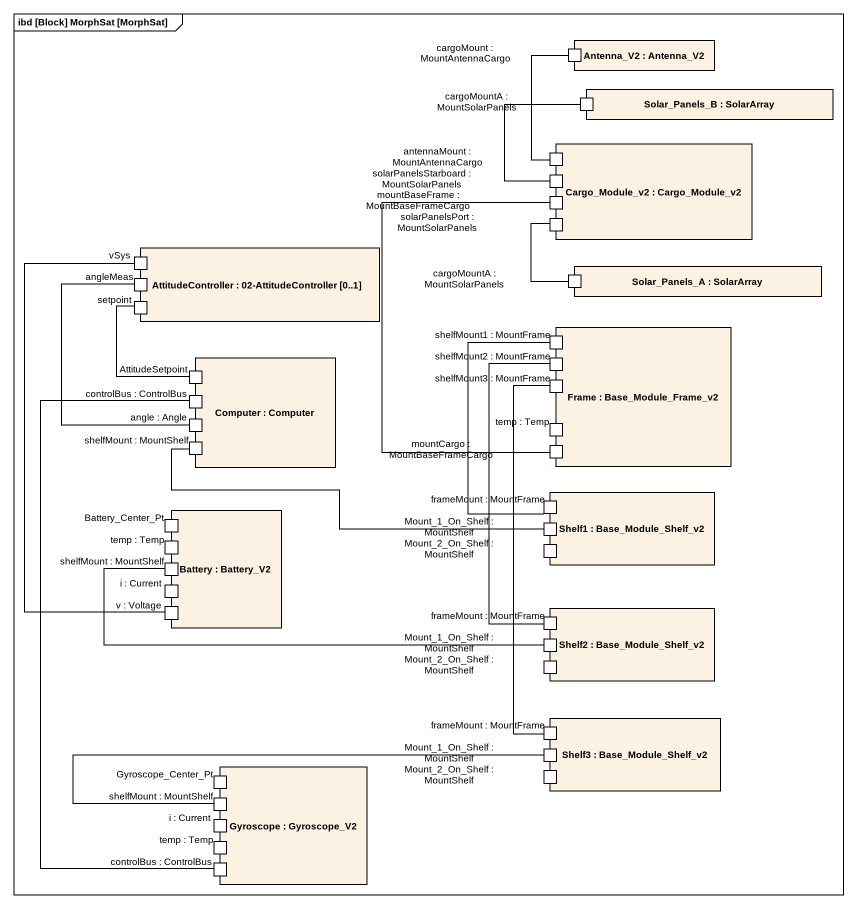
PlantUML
@startuml
mainframe ibd [Block] MorphSat [MorphSat]
rectangle "Antenna_V2 : Antenna_V2" as Antenna_V2 {
  port "cargoMount : MountAntennaCargo" as cargoMount_MountAntennaCargo
}
rectangle "Solar_Panels_B : SolarArray" as Solar_Panels_B {
  port "cargoMountA : MountSolarPanels" as cargoMountA_MountSolarPanels
}
rectangle "Cargo_Module_v2 : Cargo_Module_v2" as Cargo_Module_v2 {
  port "antennaMount : MountAntennaCargo" as antennaMount
  port "solarPanelsStarboard : MountSolarPanels" as solarPanelsStarboard
  port "mountBaseFrame : MountBaseFrameCargo" as mountBaseFrame
  port "solarPanelsPort : MountSolarPanels" as solarPanelsPort
}
rectangle "AttitudeController : 02-AttitudeController [0..1]" as AttitudeController {
  port vSys
  port angleMeas
  port setpoint
}
rectangle "Solar_Panels_A : SolarArray" as Solar_Panels_A {
  port "cargoMountA : MountSolarPanels" as cargoMountA_MountSolarPanels_2
}
rectangle "Frame : Base_Module_Frame_v2" as Frame_ {
  port "shelfMount1 : MountFrame" as shelfMount1_MountFrame
  port "shelfMount2 : MountFrame" as shelfMount2_MountFrame
  port "shelfMount3 : MountFrame" as shelfMount3_MountFrame
  port "temp : Temp" as temp_Temp
  port "mountCargo : MountBaseFrameCargo" as mountCargo
}
rectangle "Computer : Computer" as Computer {
  port AttitudeSetpoint
  port "controlBus : ControlBus" as controlBus_ControlBus
  port "angle : Angle" as angle_Angle
  port "shelfMount : MountShelf" as shelfMount_MountShelf
}
rectangle "Shelf1 : Base_Module_Shelf_v2" as Shelf1 {
  port "frameMount : MountFrame" as frameMount_MountFrame
  port "Mount_1_On_Shelf : MountShelf" as Mount_1_On_Shelf_MountShelf
  port "Mount_2_On_Shelf : MountShelf" as Mount_2_On_Shelf_MountShelf
}
rectangle "Battery : Battery_V2" as Battery {
  port Battery_Center_Pt
  port "temp : Temp" as temp_Temp_2
  port "shelfMount : MountShelf" as shelfMount_MountShelf_2
  port "i : Current" as i_Current
  port "v : Voltage" as v_Voltage
}
rectangle "Shelf2 : Base_Module_Shelf_v2" as Shelf2 {
  port "frameMount : MountFrame" as frameMount_MountFrame_2
  port "Mount_1_On_Shelf : MountShelf" as Mount_1_On_Shelf_MountShelf_2
  port "Mount_2_On_Shelf : MountShelf" as Mount_2_On_Shelf_MountShelf_2
}
rectangle "Shelf3 : Base_Module_Shelf_v2" as Shelf3 {
  port "frameMount : MountFrame" as frameMount_MountFrame_3
  port "Mount_1_On_Shelf : MountShelf" as Mount_1_On_Shelf_MountShelf_3
  port "Mount_2_On_Shelf : MountShelf" as Mount_2_On_Shelf_MountShelf_3
}
rectangle "Gyroscope : Gyroscope_V2" as Gyroscope {
  port Gyroscope_Center_Pt
  port "shelfMount : MountShelf" as shelfMount_MountShelf_3
  port "i : Current" as i_Current_2
  port "temp : Temp" as temp_Temp_3
  port "controlBus : ControlBus" as controlBus_ControlBus_2
}
cargoMount_MountAntennaCargo -- antennaMount
cargoMountA_MountSolarPanels -- solarPanelsStarboard
vSys -- v_Voltage
angleMeas -- angle_Angle
setpoint -- AttitudeSetpoint
cargoMountA_MountSolarPanels_2 -up- solarPanelsPort
shelfMount1_MountFrame -- frameMount_MountFrame
shelfMount2_MountFrame -- frameMount_MountFrame_2
shelfMount3_MountFrame -- frameMount_MountFrame_3
controlBus_ControlBus -- controlBus_ControlBus_2
shelfMount_MountShelf -right- Mount_1_On_Shelf_MountShelf
mountCargo -up- mountBaseFrame
shelfMount_MountShelf_2 -right- Mount_1_On_Shelf_MountShelf_2
shelfMount_MountShelf_3 -right- Mount_1_On_Shelf_MountShelf_3
@enduml
